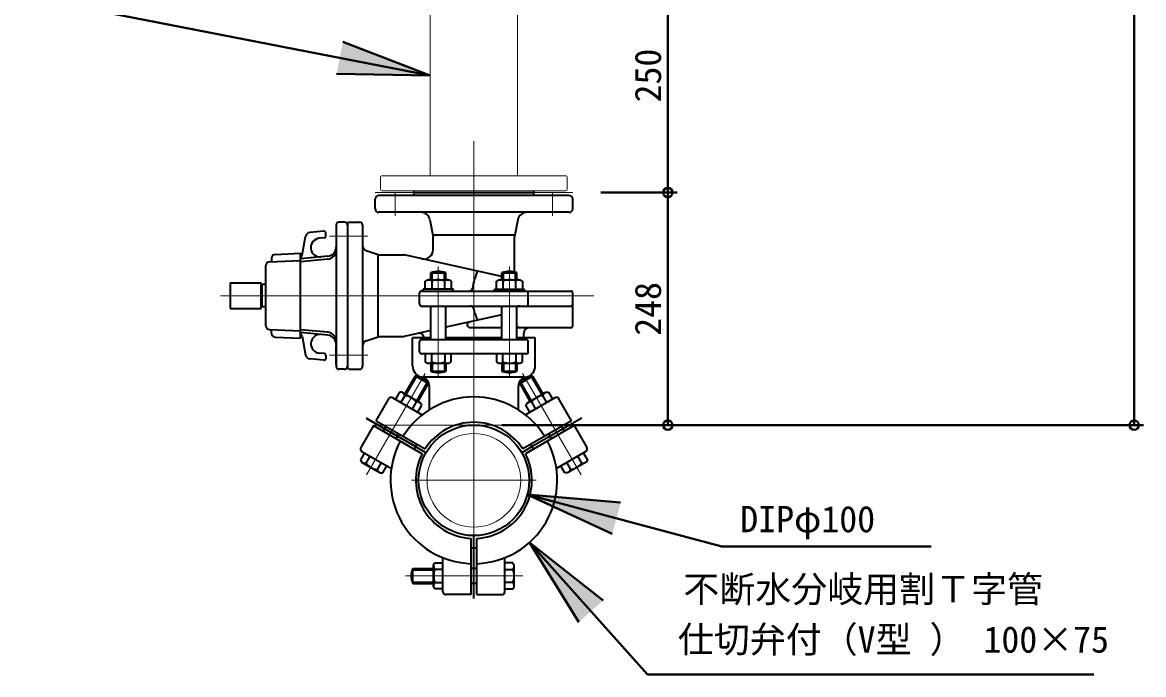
# Model space of a CAD drawing. Units: millimetres at full size, sheet at 1:20. Extents: x -5700 to 5714, y -3160 to 3160.
# Drawn here: x -1380 to -183, y -547 to 149 of the extents above; entities that cross this region are included whole.
import ezdxf
from ezdxf.enums import TextEntityAlignment as Align

# ---------------------------------------------------------------- set-up
doc = ezdxf.new("R2010")
doc.units = ezdxf.units.MM
doc.header["$LTSCALE"] = 20
doc.header["$PDMODE"] = 32
doc.header["$PDSIZE"] = 10
doc.linetypes.add('CHAIN1', pattern=[8, 5, -1, 1, -1])
for name, color, linetype, lineweight in [('0-3_CENTER', 1, 'CHAIN1', 40), ('0-5_TEMP01', 3, 'Continuous', 18), ('0-6_T字管', 6, 'Continuous', 35), ('0-8_細線', 7, 'Continuous', 9), ('0-C_寸法', 1, 'Continuous', 40)]:
    doc.layers.add(name, color=color, linetype=linetype, lineweight=lineweight)
doc.styles.add('ＭＳ ゴシック', font='')
doc.styles.get('ＭＳ ゴシック').set_extended_font_data('MS Gothic')

msp = doc.modelspace()

# ---------------------------------------------------------------- linework, layer by layer
at = {"layer": '0-3_CENTER'}
msp.add_line((-1013.27, -273.37), (-960.48, -303.84), dxfattribs=at)
at = {"layer": '0-5_TEMP01'}
for p, q in [((-898.13, -398.84), (-898.13, 22.18)), ((-1003.63, -32.84), (-792.62, -32.84)), ((-982.12, -57.7), (-982.12, -32.17)), ((-814.12, -57.7), (-814.12, -32.17)), ((-1052.15, -79.34), (-1011.48, -79.34)), ((-936.12, -229.19), (-936.12, -111.75)), ((-860.12, -229.84), (-860.12, -111.75)), ((-1168.57, -142.84), (-769.88, -142.84)), ((-1052.15, -206.34), (-1011.48, -206.34)), ((-1012.58, -334.09), (-950.15, -225.95)), ((-783.67, -334.09), (-846.1, -225.95)), ((-1005.12, -280.84), (-791.13, -280.84)), ((-964.67, -339.84), (-831.58, -339.84)), ((-845.88, -441.84), (-971.13, -441.84))]:
    msp.add_line(p, q, dxfattribs=at)
at = {"layer": '0-6_T字管'}
for p, q in [((-796.62, -35.84), (-999.63, -35.84)), ((-960.63, -32.84), (-963.63, -35.84)), ((-960.63, -32.84), (-835.63, -32.84)), ((-835.63, -32.84), (-832.62, -35.84)), ((-1003.63, -49.84), (-1003.63, -39.84)), ((-792.62, -49.84), (-792.62, -39.84)), ((-796.62, -53.84), (-999.63, -53.84)), ((-1045.13, -67.34), (-1045.13, -218.34)), ((-1036.12, -64.34), (-1042.12, -64.34)), ((-1033.12, -67.34), (-1033.12, -218.34)), ((-1030.12, -64.34), (-1020.13, -64.34)), ((-1017.12, -67.34), (-1017.12, -218.34)), ((-945.06, -61.96), (-941.62, -79.84)), ((-851.19, -61.96), (-854.62, -79.84)), ((-1081.41, -99.57), (-1077.75, -79.56)), ((-1058.32, -74.04), (-1073.31, -75.49)), ((-1057.93, -81.03), (-1063.17, -81.54)), ((-1056.12, -79.05), (-1056.12, -76.03)), ((-941.62, -77.84), (-854.62, -77.84)), ((-941.62, -93.72), (-941.62, -79.84)), ((-854.62, -117.54), (-854.62, -79.84)), ((-1013.03, -94.71), (-999.13, -99.34)), ((-1116.29, -106.69), (-1083.12, -105.34)), ((-1114.12, -102.69), (-1114.12, -106.6)), ((-1110.29, -98.69), (-1083.12, -97.58)), ((-1083.12, -188.1), (-1083.12, -97.58)), ((-1054.17, -100.76), (-1083.12, -103.55)), ((-1054.17, -103.77), (-1083.12, -106.56)), ((-1054.17, -100.76), (-1061.26, -101.45)), ((-1000.12, -186.34), (-1000.12, -99.34)), ((-999.13, -99.34), (-972.47, -99.34)), ((-868.12, -122.48), (-972.47, -99.34)), ((-1120.13, -175), (-1120.13, -110.68)), ((-944.12, -118.34), (-928.12, -118.34)), ((-944.12, -125.84), (-944.12, -118.34)), ((-942.62, -125.84), (-942.62, -118.34)), ((-929.62, -125.84), (-929.62, -118.34)), ((-928.12, -125.84), (-928.12, -118.34)), ((-868.12, -118.34), (-852.12, -118.34)), ((-868.12, -125.84), (-868.12, -118.34)), ((-866.62, -125.84), (-866.62, -118.34)), ((-853.63, -125.84), (-853.63, -118.34)), ((-852.12, -125.84), (-852.12, -118.34)), ((-1158.12, -129.09), (-1158.12, -156.59)), ((-1158.12, -129.09), (-1125.12, -129.09)), ((-1125.12, -156.59), (-1125.12, -129.09)), ((-1124.33, -130.84), (-1125.12, -131.31)), ((-1124.33, -130.84), (-1124.33, -154.84)), ((-949.99, -127.21), (-947.62, -125.84)), ((-949.99, -135.84), (-949.99, -127.21)), ((-947.62, -125.84), (-924.63, -125.84)), ((-943.05, -127.21), (-943.05, -135.84)), ((-929.2, -135.84), (-929.2, -127.21)), ((-924.63, -125.84), (-922.27, -127.21)), ((-922.27, -127.21), (-922.27, -135.84)), ((-873.99, -127.21), (-871.63, -125.84)), ((-873.99, -135.84), (-873.99, -127.21)), ((-871.63, -125.84), (-848.62, -125.84)), ((-867.06, -127.21), (-867.06, -135.84)), ((-853.2, -135.84), (-853.2, -127.21)), ((-848.62, -125.84), (-846.27, -127.21)), ((-846.27, -127.21), (-846.27, -135.84)), ((-1033.12, -142.84), (-1033.12, -218.34)), ((-956.12, -151.84), (-956.12, -139.84)), ((-954.12, -137.84), (-794.62, -137.84)), ((-952.12, -137.84), (-952.12, -135.84)), ((-876.13, -135.84), (-844.12, -135.84)), ((-876.13, -137.84), (-876.13, -135.84)), ((-844.12, -137.84), (-844.12, -135.84)), ((-840.12, -153.84), (-840.12, -137.84)), ((-792.62, -174.84), (-792.62, -139.84)), ((-954.12, -153.84), (-860.12, -153.84)), ((-944.12, -189.84), (-944.12, -153.84)), ((-928.12, -189.84), (-928.12, -153.84)), ((-868.12, -189.84), (-868.12, -153.84)), ((-860.12, -153.84), (-794.62, -153.84)), ((-852.12, -189.84), (-852.12, -153.84)), ((-1158.12, -156.59), (-1125.12, -156.59)), ((-868.12, -163.21), (-928.12, -176.51)), ((-1116.29, -179), (-1083.12, -180.34)), ((-1114.12, -183), (-1114.12, -179.09)), ((-1054.17, -181.91), (-1083.12, -179.12)), ((-902.22, -176.84), (-868.12, -176.84)), ((-852.12, -176.84), (-794.62, -176.84)), ((-1110.29, -187), (-1083.12, -188.1)), ((-1054.17, -184.92), (-1083.12, -182.13)), ((-1081.41, -186.12), (-1077.75, -206.12)), ((-1013.03, -190.97), (-999.13, -186.34)), ((-1000.12, -186.34), (-972.47, -186.34)), ((-944.12, -180.06), (-972.47, -186.34)), ((-963.63, -217.84), (-963.63, -187.84)), ((-944.12, -187.84), (-963.63, -187.84)), ((-842.12, -189.84), (-954.12, -189.84)), ((-868.12, -187.84), (-928.12, -187.84)), ((-832.62, -187.84), (-852.12, -187.84)), ((-844.88, -187.84), (-844.88, -182.84)), ((-832.62, -217.84), (-832.62, -187.84)), ((-1045.13, -216.34), (-1045.13, -196.34)), ((-1017.13, -196.34), (-1017.13, -216.34)), ((-956.12, -202.84), (-956.12, -191.84)), ((-840.12, -202.84), (-840.12, -191.84)), ((-1058.32, -211.65), (-1073.31, -210.2)), ((-1057.93, -204.65), (-1063.17, -204.15)), ((-1056.12, -206.64), (-1056.12, -209.66)), ((-842.12, -204.84), (-954.12, -204.84)), ((-949.99, -204.84), (-949.99, -213.48)), ((-949.99, -213.48), (-947.62, -214.84)), ((-947.62, -214.84), (-924.63, -214.84)), ((-944.12, -214.84), (-944.12, -223.34)), ((-943.05, -213.48), (-943.05, -204.84)), ((-942.62, -214.84), (-942.62, -223.34)), ((-929.62, -214.84), (-929.62, -223.34)), ((-929.2, -204.84), (-929.2, -213.48)), ((-928.12, -214.84), (-928.12, -223.34)), ((-924.63, -214.84), (-922.27, -213.48)), ((-922.27, -213.48), (-922.27, -204.84)), ((-873.99, -204.84), (-873.99, -213.48)), ((-873.99, -213.48), (-871.63, -214.84)), ((-871.63, -214.84), (-848.62, -214.84)), ((-868.12, -214.84), (-868.12, -223.34)), ((-867.06, -213.48), (-867.06, -204.84)), ((-866.62, -214.84), (-866.62, -223.34)), ((-853.63, -214.84), (-853.63, -223.34)), ((-853.2, -204.84), (-853.2, -213.48)), ((-852.12, -214.84), (-852.12, -223.34)), ((-848.62, -214.84), (-846.27, -213.48)), ((-846.27, -213.48), (-846.27, -204.84)), ((-1036.12, -221.34), (-1042.12, -221.34)), ((-1030.12, -221.34), (-1020.13, -221.34)), ((-944.12, -223.34), (-928.12, -223.34)), ((-868.12, -223.34), (-852.12, -223.34)), ((-960.89, -228.55), (-971.89, -247.61)), ((-959.59, -229.3), (-970.59, -248.36)), ((-947.03, -236.55), (-960.89, -228.55)), ((-948.33, -235.8), (-959.33, -254.86)), ((-947.03, -236.55), (-958.03, -255.6)), ((-844.62, -229.84), (-952.94, -229.84)), ((-849.22, -236.55), (-838.22, -255.6)), ((-847.92, -235.8), (-836.92, -254.86)), ((-836.66, -229.3), (-825.67, -248.36)), ((-977.64, -245.85), (-981.96, -253.34)), ((-974.92, -245.85), (-977.64, -245.85)), ((-975.96, -256.8), (-971.64, -249.31)), ((-955, -257.36), (-974.92, -245.85)), ((-945.62, -264.58), (-945.62, -239.48)), ((-850.62, -264.58), (-850.62, -239.48)), ((-841.25, -257.36), (-821.34, -245.85)), ((-820.29, -256.8), (-824.61, -249.31)), ((-821.34, -245.85), (-818.61, -245.85)), ((-818.61, -245.85), (-814.29, -253.34)), ((-1002.28, -276.25), (-988.78, -252.86)), ((-984.69, -251.77), (-953.21, -269.93)), ((-959.64, -256.25), (-963.96, -263.73)), ((-957.96, -267.19), (-953.64, -259.71)), ((-953.64, -259.71), (-955, -257.36)), ((-811.57, -251.77), (-843.05, -269.93)), ((-842.61, -259.71), (-841.25, -257.36)), ((-838.29, -267.19), (-842.61, -259.71)), ((-836.61, -256.25), (-832.29, -263.73)), ((-793.97, -276.25), (-807.47, -252.86)), ((-782.99, -273.37), (-835.77, -303.84)), ((-1005.28, -281.44), (-1018.78, -304.82)), ((-1005.28, -281.44), (-953.26, -311.48)), ((-1002.28, -276.25), (-950.25, -306.28)), ((-994.89, -287.44), (-991.89, -282.25)), ((-793.97, -276.25), (-845.99, -306.28)), ((-790.97, -281.44), (-842.99, -311.48)), ((-801.37, -287.44), (-804.37, -282.25)), ((-790.97, -281.44), (-777.47, -304.82)), ((-981.03, -295.44), (-978.03, -290.25)), ((-815.22, -295.44), (-818.22, -290.25)), ((-1014.96, -310.5), (-1019.28, -317.98)), ((-1017.69, -308.92), (-986.21, -327.09)), ((-960.48, -303.84), (-949.22, -310.34)), ((-835.77, -303.84), (-847.03, -310.34)), ((-778.57, -308.92), (-810.05, -327.09)), ((-781.29, -310.5), (-776.97, -317.98)), ((-1019.28, -317.98), (-1017.92, -320.33)), ((-1017.92, -320.33), (-998, -331.83)), ((-1013.28, -321.44), (-1008.96, -313.95)), ((-996.96, -320.88), (-1001.28, -328.37)), ((-799.29, -320.88), (-794.97, -328.37)), ((-782.97, -321.44), (-787.29, -313.95)), ((-776.97, -317.98), (-778.34, -320.33)), ((-998, -331.83), (-995.28, -331.83)), ((-995.28, -331.83), (-990.96, -324.35)), ((-800.97, -331.83), (-805.29, -324.35)), ((-901.13, -461.84), (-901.13, -401.77)), ((-898.13, -411.84), (-898.13, -398.84)), ((-895.12, -461.84), (-895.12, -401.77)), ((-898.13, -466.11), (-898.13, -411.84)), ((-941.13, -430.34), (-939.76, -427.98)), ((-941.13, -453.34), (-941.13, -430.34)), ((-939.76, -427.98), (-931.12, -427.98)), ((-931.12, -458.84), (-931.12, -422.5)), ((-865.12, -458.84), (-865.12, -422.5)), ((-856.49, -427.98), (-865.12, -427.98)), ((-855.12, -430.34), (-856.49, -427.98)), ((-855.12, -453.34), (-855.12, -430.34)), ((-963.13, -433.84), (-941.13, -433.84)), ((-963.13, -449.84), (-963.13, -433.84)), ((-963.13, -435.34), (-941.13, -435.34)), ((-931.12, -434.92), (-939.76, -434.92)), ((-895.12, -433.84), (-901.13, -433.84)), ((-865.12, -434.92), (-856.49, -434.92)), ((-963.13, -448.34), (-941.13, -448.34)), ((-963.13, -449.84), (-941.13, -449.84)), ((-939.76, -455.7), (-941.13, -453.34)), ((-939.76, -448.77), (-931.12, -448.77)), ((-895.12, -449.84), (-901.13, -449.84)), ((-856.49, -448.77), (-865.12, -448.77)), ((-856.49, -455.7), (-855.12, -453.34)), ((-931.12, -455.7), (-939.76, -455.7)), ((-901.13, -461.84), (-928.12, -461.84)), ((-895.12, -461.84), (-868.12, -461.84)), ((-865.12, -455.7), (-856.49, -455.7))]:
    msp.add_line(p, q, dxfattribs=at)
for points in [[(-1120.13, -130.84), (-1124.33, -130.84), (-1125.12, -131.31)], [(-920.12, -137.84), (-920.12, -135.84), (-952.12, -135.84)], [(-1120.13, -154.84), (-1124.33, -154.84), (-1125.12, -154.38)], [(-849.22, -236.55), (-835.37, -228.55), (-824.37, -247.61)], [(-778.34, -320.33), (-798.25, -331.83), (-800.97, -331.83)]]:
    msp.add_lwpolyline(points, dxfattribs=at)
msp.add_circle((-898.13, -339.84), 59, dxfattribs=at)
for centre, radius, start, end in [((-999.63, -39.84), 4, 90, 180), ((-796.62, -39.84), 4, 0, 90), ((-999.63, -49.84), 4, 180, 270), ((-954.88, -63.84), 10, 10.886, 90), ((-841.37, -63.84), 10, 90, 169.114), ((-796.62, -49.84), 4, 270, 0), ((-1042.12, -67.34), 3, 90, 180), ((-1036.12, -67.34), 3, 0, 90), ((-1030.12, -67.34), 3, 90, 180), ((-1020.13, -67.34), 3, 0, 90), ((-1072.83, -80.46), 5, 95.5, 169.621), ((-1062.21, -91.5), 10, 95.5, 275.5), ((-1058.12, -76.03), 2, 0, 95.5), ((-1058.12, -79.05), 2, 275.5, 0), ((-1055.12, -90.81), 10, 275.5, 0), ((-1055.12, -93.82), 10, 275.5, 0), ((-1011.12, -89.02), 6, 180, 251.565), ((-951.62, -93.72), 10, 257.5, 0), ((-1116.13, -110.68), 4, 92.321, 180), ((-1110.12, -102.69), 4, 92.321, 180), ((-1086.34, -98.67), 5, 309.889, 349.621), ((-936.12, -138.93), 22.09, 68.761, 111.239), ((-840.12, -142.84), 60, 154.179, 172.705), ((-860.12, -138.93), 22.09, 68.761, 111.239), ((-946.52, -130.94), 5.09, 47.117, 90), ((-936.12, -144.17), 18.32, 67.781, 112.219), ((-925.74, -130.94), 5.09, 90, 132.883), ((-870.52, -130.94), 5.09, 47.117, 90), ((-860.12, -144.17), 18.32, 67.781, 112.219), ((-849.74, -130.94), 5.09, 90, 132.883), ((-954.12, -139.84), 2, 90, 180), ((-902.62, -134.84), 3, 270, 352.705), ((-794.62, -139.84), 2, 0, 90), ((-954.12, -151.84), 2, 180, 270), ((-901.55, -156.84), 3, 12.84, 90), ((-848.62, -159.84), 6, 90, 125.685), ((-794.62, -151.84), 2, 270, 0), ((-840.12, -142.84), 60, 192.84, 205.821), ((-1116.13, -175), 4, 180, 267.679), ((-902.22, -173.84), 3, 102.5, 270), ((-848.62, -170.84), 6, 234.315, 270), ((-838.88, -182.84), 6, 90, 180), ((-794.62, -174.84), 2, 270, 0), ((-1110.12, -183), 4, 180, 267.679), ((-1086.34, -187.01), 5, 10.379, 50.111), ((-1062.21, -194.19), 10, 90, 264.5), ((-1055.12, -191.86), 10, 0, 84.5), ((-1055.12, -194.88), 10, 0, 84.5), ((-1011.12, -196.66), 6, 108.435, 180), ((-956.38, -187.9), 5, 0.615, 102.5), ((-954.12, -191.84), 2, 90, 180), ((-842.12, -191.84), 2, 0, 90), ((-954.12, -202.84), 2, 180, 270), ((-842.12, -202.84), 2, 270, 0), ((-1072.83, -205.23), 5, 190.379, 264.5), ((-1058.12, -209.66), 2, 264.5, 0), ((-1058.12, -206.64), 2, 0, 84.5), ((-946.52, -209.75), 5.09, 270, 312.883), ((-936.12, -196.52), 18.32, 247.781, 292.219), ((-925.74, -209.75), 5.09, 227.117, 270), ((-870.52, -209.75), 5.09, 270, 312.883), ((-860.12, -196.52), 18.32, 247.781, 292.219), ((-849.74, -209.75), 5.09, 227.117, 270), ((-1042.12, -218.34), 3, 180, 270), ((-1036.12, -218.34), 3, 270, 0), ((-1030.12, -218.34), 3, 180, 270), ((-1020.13, -218.34), 3, 270, 0), ((-951.62, -217.84), 12, 180, 259.524), ((-936.12, -202.76), 22.09, 248.761, 291.239), ((-860.12, -202.76), 22.09, 248.761, 291.239), ((-844.62, -217.84), 12, 280.476, 0), ((-961.46, -245.54), 17, 31.928, 88.072), ((-955.62, -239.48), 10, 0, 79.524), ((-840.62, -239.48), 10, 100.476, 180), ((-834.79, -245.54), 17, 91.928, 148.072), ((-976.51, -250.82), 5.09, 17.117, 60), ((-898.13, -339.84), 89, 31.932, 148.068), ((-974.12, -267.47), 18.32, 37.781, 82.219), ((-822.13, -267.47), 18.32, 97.781, 142.219), ((-819.75, -250.82), 5.09, 120, 162.883), ((-986.19, -254.36), 3, 60, 150), ((-958.51, -261.21), 5.09, 60, 102.883), ((-837.74, -261.21), 5.09, 77.117, 120), ((-810.07, -254.36), 3, 30, 120), ((-898.13, -339.84), 62, 32.773, 147.227), ((-898.13, -339.84), 89, 151.932, 268.068), ((-898.13, -339.84), 89, 271.932, 28.068), ((-1016.19, -306.32), 3, 150, 240), ((-898.13, -339.84), 72, 147.612, 152.388), ((-898.13, -339.84), 72, 27.612, 32.388), ((-780.07, -306.32), 3, 300, 30), ((-1014.41, -316.48), 5.09, 240, 282.883), ((-998.8, -310.21), 18.32, 217.781, 262.219), ((-898.13, -339.84), 62, 152.773, 267.227), ((-898.13, -339.84), 62, 272.773, 27.227), ((-797.45, -310.21), 18.32, 277.781, 322.219), ((-781.83, -316.48), 5.09, 257.117, 300), ((-996.42, -326.87), 5.09, 197.117, 240), ((-799.84, -326.87), 5.09, 300, 342.883), ((-898.13, -339.84), 72, 267.612, 272.388), ((-948.13, -441.84), 17, 151.928, 208.072), ((-936.03, -431.45), 5.09, 180, 222.883), ((-922.8, -441.84), 18.32, 157.781, 202.219), ((-860.22, -431.45), 5.09, 317.117, 0), ((-873.45, -441.84), 18.32, 337.781, 22.219), ((-936.03, -452.24), 5.09, 137.117, 180), ((-860.22, -452.24), 5.09, 0, 42.883), ((-928.12, -458.84), 3, 180, 270), ((-868.12, -458.84), 3, 270, 0)]:
    msp.add_arc(centre, radius, start, end, dxfattribs=at)
at = {"layer": '0-8_細線'}
for p, q in [((-944.62, -14.84), (-944.62, 199.16)), ((-851.62, -14.84), (-851.62, 199.16)), ((-997.9, -28.85), (-997.9, -16.84)), ((-995.9, -14.84), (-800.35, -14.84)), ((-798.35, -28.85), (-798.35, -16.84)), ((-995.9, -30.85), (-800.35, -30.85)), ((-961.12, -32.85), (-963.13, -30.85)), ((-835.12, -32.84), (-833.12, -30.84))]:
    msp.add_line(p, q, dxfattribs=at)
for radius in [59, 50]:
    msp.add_circle((-898.13, -339.84), radius, dxfattribs=at)
for centre, start, end in [((-995.9, -16.84), 90, 180.002), ((-800.35, -16.84), 359.998, 90), ((-995.9, -28.85), 180.002, 270), ((-800.35, -28.85), 270, 359.998)]:
    msp.add_arc(centre, 2, start, end, dxfattribs=at)
at = {"layer": '0-C_寸法'}
for p, q in [((-193.15, 919.16), (-193.15, -280.84)), ((-691.05, 217.16), (-691.05, -32.84)), ((-944.62, 92.16), (-1037.95, 128.09)), ((-944.62, 92.16), (-1044.61, 94.01)), ((-762.62, -32.84), (-681.05, -32.84)), ((-762.62, -32.84), (-681.05, -32.84)), ((-691.05, -32.84), (-691.05, -280.84)), ((-868.12, -280.84), (-183.15, -280.84)), ((-868.12, -280.84), (-681.05, -280.84)), ((-841.11, -355.01), (-741.47, -363.55)), ((-841.11, -355.01), (-750.41, -397.11)), ((-841.11, -355.01), (-633.29, -410.3)), ((-838.86, -406.24), (-712.66, -547.11)), ((-838.86, -406.24), (-760.22, -468)), ((-838.86, -406.24), (-786.08, -491.17)), ((-409.9, -410.3), (-633.29, -410.3)), ((-712.66, -547.11), (-236.3, -547.11))]:
    msp.add_line(p, q, dxfattribs=at)
msp.add_lwpolyline([(-944.62, 92.16), (-1380.08, 177.26), (-1380.08, 601.31)], dxfattribs=at)
for p in [(-691.05, -32.84), (-691.05, -280.84), (-193.15, -280.84)]:
    msp.add_point(p, dxfattribs=at)
for points in [[(-1044.61, 94.01), (-1037.95, 128.09), (-944.62, 92.16)], [(-741.47, -363.55), (-750.41, -397.11), (-841.11, -355.01)], [(-760.22, -468), (-786.08, -491.17), (-838.86, -406.24)]]:
    msp.add_solid(points, dxfattribs=at)

# ---------------------------------------------------------------- texts
at = {"layer": '0-C_寸法', "style": 'ＭＳ ゴシック'}
for s, p in [('250', (-689.83, 63.36)), ('248', (-689.83, -185.64))]:
    msp.add_text(s, height=28.15, rotation=90, dxfattribs=at).set_placement(p, align=Align.BOTTOM_LEFT)
for s, p in [('DIPφ100', (-613.75, -403.7)), ('不断水分岐用割Ｔ字管', (-674.49, -478.47)), ('仕切弁付（V型 ） 100×75', (-680.35, -532.16))]:
    msp.add_text(s, height=28.15, dxfattribs=at).set_placement(p, align=Align.BOTTOM_LEFT)

doc.saveas('drawing.dxf')
